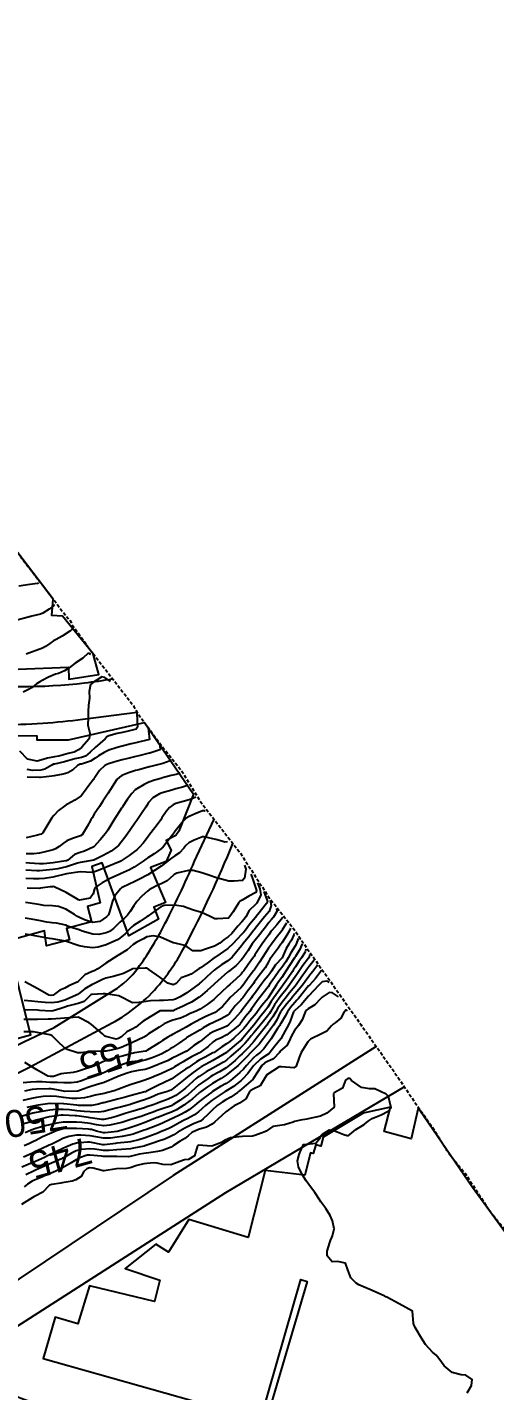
# Model space of a CAD drawing. Header units: metres. Extents: x 318500 to 325275, y 7408834 to 7428799.
# Drawn here: x 321309.6 to 321378.7, y 7409480.5 to 7409682.2 of the extents above; entities that cross this region are included whole.
import ezdxf
from ezdxf.enums import TextEntityAlignment as Align

# ---------------------------------------------------------------- set-up
doc = ezdxf.new("R2010")
doc.units = ezdxf.units.M
doc.header["$MEASUREMENT"] = 0
doc.linetypes.add('DASHED', pattern=[0.75, 0.5, -0.25])
for name, color, linetype in [('Cotas', 45, 'Continuous'), ('Curvas de Nivel 1m', 11, 'Continuous'), ('Curvas de Nivel 5m', 15, 'Continuous'), ('Edificações', 30, 'Continuous'), ('Vias Primárias', 230, 'Continuous')]:
    doc.layers.add(name, color=color, linetype=linetype)
doc.layers.add('Área', color=255, linetype='DASHED', plot=False)
doc.styles.add('ARIAL', font='arial.ttf')

msp = doc.modelspace()

# ---------------------------------------------------------------- linework, layer by layer
at = {"layer": 'Curvas de Nivel 1m', "flags": 128}
for points, elevation in [([(321311.25, 7409600.02), (321311.09, 7409599.93), (321309.95, 7409599.76), (321308.35, 7409599.52)], 776), ([(321316.23, 7409593.18), (321315.95, 7409592.92), (321315.86, 7409592.85), (321314.73, 7409592.14), (321313.84, 7409591.65), (321313.45, 7409591.43), (321312.92, 7409591.05), (321312.29, 7409590.6), (321311.82, 7409590.35), (321310.89, 7409590), (321309.81, 7409589.6), (321309.41, 7409589.49)], 774), ([(321318.97, 7409589.43), (321318.75, 7409589.57), (321318.53, 7409589.55), (321317.85, 7409588.94), (321317.8, 7409588.9), (321316.65, 7409588.14), (321315.78, 7409587.46), (321315.1, 7409587.02), (321314.18, 7409586.63), (321313.77, 7409586.49), (321312.73, 7409586.09), (321311.76, 7409585.57), (321311.43, 7409585.4), (321310.94, 7409585.08), (321310.29, 7409584.53), (321309.74, 7409584.23), (321308.98, 7409583.85)], 773), ([(321321.88, 7409585.43), (321321.03, 7409586.04), (321320.61, 7409586.11), (321319.76, 7409585.58), (321319.37, 7409585.35), (321318.92, 7409584.97), (321318.74, 7409583.97), (321318.77, 7409582.97), (321318.65, 7409581.91), (321318.56, 7409580.98), (321318.57, 7409580.1), (321318.55, 7409578.98), (321318.83, 7409577.8), (321318.74, 7409576.97), (321317.63, 7409575.7), (321317.23, 7409575.39), (321316.5, 7409575), (321315.8, 7409574.83), (321315.62, 7409574.78), (321314.26, 7409574.38), (321313.61, 7409574.27), (321312.55, 7409574.11), (321311.6, 7409573.78), (321311.05, 7409573.63), (321309.6, 7409573.95), (321308.48, 7409575.11)], 772), ([(321325.75, 7409580.81), (321325.76, 7409580.76), (321325.88, 7409578.66), (321325.66, 7409578.36), (321324.48, 7409578.07), (321323.65, 7409577.89), (321322.85, 7409577.72), (321321.65, 7409577.41), (321321.35, 7409577.23), (321321.08, 7409576.94), (321319.63, 7409575.66), (321318.87, 7409574.97), (321318.19, 7409574.4), (321317.61, 7409574.18), (321316.63, 7409573.98), (321315.6, 7409573.68), (321315.08, 7409573.54), (321313.59, 7409573.22), (321313.45, 7409573.18), (321313.21, 7409573.05), (321312.19, 7409572.46), (321311.58, 7409572.33), (321310.39, 7409572.27), (321309.58, 7409572.42)], 771), ([(321329.11, 7409576.21), (321329.21, 7409575.47), (321329.15, 7409575.31), (321327.71, 7409574.85), (321327.64, 7409574.83), (321327.62, 7409574.83), (321326.05, 7409574.44), (321325.61, 7409574.33), (321324.45, 7409574.05), (321323.6, 7409573.84), (321322.87, 7409573.65), (321321.6, 7409573.27), (321321.36, 7409573.17), (321320.98, 7409572.94), (321320.28, 7409572.25), (321319.56, 7409571.25), (321319.44, 7409571.08), (321319.35, 7409570.96), (321318.83, 7409570.24), (321317.89, 7409568.98), (321317.75, 7409568.78), (321317.53, 7409568.53), (321316.63, 7409567.89), (321315.51, 7409567.27), (321315.35, 7409567.17), (321315.11, 7409567.02), (321314.2, 7409566.33), (321313.49, 7409565.62), (321313.23, 7409565.29), (321313.07, 7409565.04), (321312.49, 7409564.02), (321311.88, 7409563.06), (321311.64, 7409562.87), (321311.46, 7409562.8), (321311.1, 7409562.71), (321309.44, 7409562.33)], 769), ([(321330.78, 7409573.9), (321330.72, 7409573.7), (321329.6, 7409573.28), (321329.24, 7409573.19), (321327.83, 7409572.85), (321327.64, 7409572.8), (321327.59, 7409572.79), (321326.07, 7409572.38), (321325.58, 7409572.25), (321324.55, 7409571.92), (321323.57, 7409571.51), (321323.19, 7409571.29), (321322.83, 7409570.92), (321321.54, 7409568.93), (321320.74, 7409567.72), (321320.24, 7409566.95), (321319.49, 7409565.8), (321319.16, 7409565.29), (321318.97, 7409564.97), (321318.43, 7409564.01), (321317.85, 7409562.98), (321317.68, 7409562.75), (321317.45, 7409562.6), (321316.25, 7409562.2), (321315.44, 7409561.87), (321314.93, 7409561.53), (321314.29, 7409561.03), (321313.77, 7409560.69), (321313.42, 7409560.54), (321312.22, 7409560.25), (321311.41, 7409560.03), (321310.57, 7409559.92), (321309.41, 7409559.93)], 768), ([(321332.19, 7409571.88), (321332.06, 7409571.83), (321331.57, 7409571.69), (321330.87, 7409571.51), (321329.57, 7409571.16), (321329.3, 7409571.09), (321328.39, 7409570.84), (321327.56, 7409570.53), (321326.87, 7409570.18), (321325.55, 7409569.39), (321325.01, 7409568.89), (321324.39, 7409568.03), (321323.65, 7409566.9), (321323.59, 7409566.81), (321323.51, 7409566.68), (321322.39, 7409564.92), (321321.47, 7409563.44), (321321.13, 7409562.94), (321320.37, 7409562.02), (321319.43, 7409560.96), (321318.06, 7409560.33), (321317.42, 7409560.16), (321316.55, 7409559.85), (321315.56, 7409559.01), (321315.4, 7409558.92), (321315.28, 7409558.89), (321313.39, 7409558.62), (321311.97, 7409558.47), (321311.39, 7409558.46), (321309.9, 7409558.57), (321309.39, 7409558.63)], 767), ([(321333.34, 7409570.1), (321332.97, 7409569.94), (321332.53, 7409569.81), (321331.55, 7409569.54), (321330.97, 7409569.38), (321329.54, 7409568.98), (321329.1, 7409568.83), (321328.14, 7409568.24), (321327.52, 7409567.52), (321327.26, 7409567.11), (321327.09, 7409566.86), (321326.46, 7409565.9), (321325.78, 7409564.88), (321325.48, 7409564.46), (321324.82, 7409563.54), (321324.39, 7409562.89), (321324, 7409562.35), (321323.44, 7409561.65), (321323.1, 7409561.24), (321322.76, 7409560.91), (321321.99, 7409560.35), (321321.42, 7409560.02), (321320.71, 7409559.64), (321319.4, 7409559.03), (321319.34, 7409559.02), (321319.12, 7409558.96), (321317.68, 7409558.69), (321317.4, 7409558.67), (321316.99, 7409558.58), (321315.39, 7409558.04), (321314.09, 7409557.73), (321313.38, 7409557.63), (321312.85, 7409557.57), (321311.38, 7409557.43), (321311.01, 7409557.43), (321309.38, 7409557.53)], 766), ([(321335.87, 7409566.24), (321335.83, 7409566.24), (321335.73, 7409566.29), (321335.5, 7409566.31), (321334.39, 7409565.86), (321333.49, 7409565.47), (321333.05, 7409565.22), (321332.62, 7409564.78), (321331.46, 7409563.29), (321331.25, 7409563.01), (321331.08, 7409562.8), (321330.37, 7409561.89), (321329.55, 7409560.82), (321329.49, 7409560.76), (321329.43, 7409560.72), (321328.32, 7409559.94), (321327.41, 7409559.36), (321327.11, 7409559.15), (321326.72, 7409558.86), (321325.39, 7409557.97), (321324.69, 7409557.59), (321323.38, 7409557.01), (321323.14, 7409556.9), (321321.95, 7409556.34), (321321.37, 7409556.06), (321320.64, 7409555.66), (321319.62, 7409554.96), (321319.51, 7409554.79), (321319.34, 7409554.01), (321318.89, 7409553.4), (321317.32, 7409553.07), (321317.17, 7409553.13), (321315.34, 7409554.22), (321313.58, 7409555.04), (321313.4, 7409555.09), (321313.35, 7409555.08), (321313.31, 7409555.08), (321312.96, 7409555.04), (321311.56, 7409554.85), (321311.35, 7409554.84), (321309.55, 7409554.88)], 764), ([(321339.16, 7409561.73), (321338.79, 7409561.68), (321338.35, 7409561.8), (321337.45, 7409562.08), (321335.71, 7409562.48), (321335.46, 7409562.46), (321334.26, 7409561.95), (321333.44, 7409561.56), (321333.01, 7409561.2), (321332.7, 7409560.78), (321332.1, 7409560.11), (321331.41, 7409559.64), (321330.91, 7409559.3), (321330.26, 7409558.81), (321329.78, 7409558.43), (321329.39, 7409558.14), (321327.42, 7409556.85), (321327.39, 7409556.84), (321326.07, 7409556.17), (321325.36, 7409555.82), (321324.74, 7409555.51), (321323.51, 7409554.9), (321323.42, 7409554.83), (321323.35, 7409554.76), (321322.53, 7409553.71), (321322.17, 7409552.92), (321321.74, 7409551.36), (321321.57, 7409550.93), (321321.45, 7409550.77), (321321.3, 7409550.62), (321320.31, 7409549.92), (321319.28, 7409549.78), (321318.06, 7409550.19), (321317.29, 7409550.55), (321317, 7409550.7), (321316.57, 7409550.99), (321315.3, 7409551.77), (321314.19, 7409552.14), (321313.31, 7409552.24), (321312.04, 7409552.32), (321311.31, 7409552.43), (321309.68, 7409552.72), (321309.32, 7409552.76)], 763), ([(321342.64, 7409556.96), (321342.83, 7409556.45), (321343.46, 7409554.52), (321343.34, 7409554.22), (321342.31, 7409553.68), (321341.33, 7409553.08), (321341.07, 7409552.92), (321340.81, 7409552.67), (321339.99, 7409551.36), (321339.51, 7409550.69), (321339.42, 7409550.57), (321339.3, 7409550.45), (321337.7, 7409550.31), (321337.29, 7409550.33), (321336.49, 7409550.73), (321335.31, 7409551.27), (321334.16, 7409551.6), (321333.31, 7409551.93), (321332.69, 7409552.15), (321331.32, 7409552.34), (321329.82, 7409552.31), (321329.31, 7409552.12), (321327.6, 7409550.85), (321327.41, 7409550.74), (321327.3, 7409550.67), (321326.21, 7409549.94), (321325.28, 7409549.33), (321325.02, 7409549.14), (321324.77, 7409548.88), (321324.03, 7409548.12), (321323.25, 7409547.46), (321322.91, 7409547.24), (321322.24, 7409546.91), (321321.23, 7409546.5), (321320.06, 7409546.12), (321319.23, 7409546.02), (321318.03, 7409546.17), (321317.23, 7409546.33), (321315.24, 7409547.01), (321313.24, 7409547.37), (321312.85, 7409547.44), (321311.25, 7409547.72), (321310.46, 7409547.86), (321309.25, 7409548.07)], 761), ([(321341.7, 7409558.25), (321341.75, 7409558.12), (321341.88, 7409557.67), (321341.7, 7409556.33), (321341.37, 7409556.02), (321340.17, 7409555.88), (321339.37, 7409555.92), (321337.75, 7409556.34), (321337.38, 7409556.46), (321336.54, 7409556.73), (321335.38, 7409557.11), (321334.1, 7409557.47), (321333.39, 7409557.49), (321331.67, 7409557.09), (321331.38, 7409556.95), (321331.29, 7409556.89), (321331.2, 7409556.8), (321330.24, 7409555.94), (321329.36, 7409555.53), (321328.86, 7409555.32), (321327.94, 7409554.84), (321327.58, 7409554.61), (321327.34, 7409554.42), (321326.51, 7409553.69), (321325.78, 7409552.87), (321325.31, 7409552.25), (321324.78, 7409551.41), (321324.41, 7409550.89), (321323.85, 7409550.34), (321323.28, 7409549.83), (321322.81, 7409549.37), (321322.34, 7409548.91), (321321.74, 7409548.45), (321321.26, 7409548.25), (321320.17, 7409548.03), (321319.26, 7409548.06), (321317.71, 7409548.52), (321317.27, 7409548.69), (321316.26, 7409549), (321315.53, 7409549.26), (321315.27, 7409549.37), (321313.92, 7409549.67), (321313.28, 7409549.75), (321312.46, 7409549.86), (321311.28, 7409550.07), (321310.43, 7409550.22), (321309.28, 7409550.43)], 762), ([(321344.53, 7409554.37), (321345.03, 7409553.05), (321345.07, 7409552.87), (321344.95, 7409552.62), (321343.66, 7409550.99), (321343.37, 7409550.64), (321343.34, 7409550.6), (321343.3, 7409550.55), (321342.43, 7409549.5), (321341.81, 7409548.65), (321341.58, 7409548.34), (321341.26, 7409548), (321340.6, 7409547.32), (321340.02, 7409546.68), (321339.23, 7409545.93), (321337.44, 7409544.72), (321337.3, 7409544.63), (321337.22, 7409544.58), (321336.15, 7409543.79), (321335.2, 7409543.1), (321334.97, 7409542.97), (321334.64, 7409542.75), (321333.78, 7409542.16), (321333.18, 7409541.91), (321332.33, 7409541.63), (321331.57, 7409540.79), (321331.16, 7409540.59), (321330.36, 7409540.81), (321329.17, 7409541.69), (321327.56, 7409542.84), (321327.19, 7409543.02), (321327.01, 7409543.03), (321325.19, 7409542.94), (321325.15, 7409542.92), (321325.07, 7409542.88), (321323.81, 7409542.27), (321323.18, 7409542.07), (321322.27, 7409541.82), (321321.17, 7409541.54), (321320.72, 7409541.38), (321319.91, 7409540.95), (321319.41, 7409540.71), (321319.15, 7409540.6), (321318.11, 7409540), (321317.13, 7409539.26), (321316.98, 7409539.13), (321316.72, 7409538.99), (321315.12, 7409538.3), (321314.1, 7409538), (321313.12, 7409537.89), (321312.22, 7409537.94), (321311.12, 7409538.05), (321310.21, 7409538.16), (321309.12, 7409538.27)], 759), ([(321345.47, 7409553.08), (321345.64, 7409552.28), (321345.31, 7409551.43), (321344.64, 7409550.62), (321344.05, 7409549.87), (321343.27, 7409548.91), (321343.15, 7409548.76), (321343.07, 7409548.64), (321342.28, 7409547.63), (321341.48, 7409546.66), (321341.37, 7409546.52), (321341.24, 7409546.33), (321339.85, 7409544.68), (321339.54, 7409544.36), (321339.21, 7409544.12), (321338.34, 7409543.57), (321337.19, 7409542.74), (321336.13, 7409541.77), (321335.16, 7409540.88), (321335.08, 7409540.82), (321334.98, 7409540.74), (321333.15, 7409539.41), (321332.17, 7409538.78), (321331.49, 7409538.44), (321331.13, 7409538.33), (321329.72, 7409538.23), (321329.13, 7409538.24), (321327.77, 7409538.2), (321327.13, 7409538.13), (321326.05, 7409537.94), (321325.13, 7409537.91), (321323.2, 7409538.9), (321323.13, 7409538.93), (321323.09, 7409538.94), (321321.13, 7409539.25), (321320.82, 7409539.25), (321319.13, 7409539.16), (321318.99, 7409539.1), (321318.85, 7409538.96), (321317.98, 7409538.11), (321317.12, 7409537.83), (321315.51, 7409537.4), (321315.11, 7409537.26), (321314.37, 7409537.02), (321313.43, 7409536.71), (321313.1, 7409536.68), (321311.38, 7409536.79), (321311.11, 7409536.8), (321309.31, 7409536.88)], 758), ([(321346.41, 7409551.79), (321346.47, 7409551.43), (321345.97, 7409550.6), (321345.66, 7409550.24), (321345.29, 7409549.78), (321344.78, 7409549.12), (321344.39, 7409548.62), (321343.91, 7409547.98), (321343.25, 7409547.17), (321343.01, 7409546.88), (321342.84, 7409546.64), (321342.22, 7409545.66), (321341.55, 7409544.66), (321341.41, 7409544.46), (321341.21, 7409544.2), (321340.45, 7409543.42), (321339.51, 7409542.69), (321339.33, 7409542.54), (321339.19, 7409542.42), (321338.26, 7409541.61), (321337.26, 7409540.72), (321337.16, 7409540.63), (321336.17, 7409539.71), (321335.14, 7409538.86), (321334.98, 7409538.74), (321333.87, 7409538.02), (321333.12, 7409537.65), (321332.52, 7409537.38), (321331.28, 7409536.8), (321331.16, 7409536.75), (321331.11, 7409536.73), (321329.22, 7409536.71), (321329.11, 7409536.68), (321327.97, 7409535.97), (321327.09, 7409535.44), (321326.73, 7409535.22), (321326.29, 7409534.86), (321325.61, 7409534.33), (321325.07, 7409534.03), (321324.31, 7409533.64), (321323.52, 7409532.9), (321323.05, 7409532.61), (321322.71, 7409532.56), (321321.21, 7409532.93), (321321.05, 7409533), (321320.68, 7409533.31), (321319.08, 7409534.69), (321318.74, 7409534.96), (321317.09, 7409535.78), (321316.35, 7409535.73), (321315.09, 7409535.65), (321314.49, 7409535.61), (321313.09, 7409535.49), (321312.65, 7409535.48), (321311.09, 7409535.45), (321310.7, 7409535.45), (321309.09, 7409535.44)], 757), ([(321348.48, 7409548.96), (321348.43, 7409548.83), (321348.29, 7409548.52), (321347.93, 7409547.9), (321347.24, 7409546.82), (321347.14, 7409546.68), (321347.07, 7409546.58), (321346.65, 7409546), (321345.61, 7409544.6), (321345.45, 7409544.37), (321345.21, 7409543.97), (321344.73, 7409543.08), (321344.4, 7409542.62), (321343.87, 7409541.94), (321343.17, 7409540.99), (321343.02, 7409540.78), (321342.91, 7409540.64), (321342.15, 7409539.65), (321341.44, 7409538.66), (321341.31, 7409538.49), (321341.13, 7409538.28), (321340.33, 7409537.47), (321339.72, 7409536.68), (321339.45, 7409536.34), (321339.1, 7409536.04), (321338.26, 7409535.53), (321337.08, 7409535), (321336.89, 7409534.91), (321336.52, 7409534.73), (321335.6, 7409534.21), (321335.07, 7409533.89), (321333.17, 7409532.77), (321333.1, 7409532.72), (321333.06, 7409532.69), (321331.95, 7409531.88), (321331.04, 7409531.32), (321330.72, 7409531.12), (321330.26, 7409530.81), (321329.48, 7409530.35), (321329.02, 7409530.15), (321328.06, 7409529.79), (321327.01, 7409529.45), (321326.51, 7409529.35), (321325, 7409529.18), (321324.76, 7409529.13), (321323.94, 7409528.89), (321323.24, 7409528.66), (321322.99, 7409528.57), (321321.85, 7409528.05), (321320.98, 7409527.63), (321320.49, 7409527.42), (321319.01, 7409526.96), (321318.97, 7409526.94), (321317.58, 7409526.36), (321316.96, 7409526.19), (321316.05, 7409526.08), (321314.96, 7409526.08), (321314.05, 7409526.12), (321312.96, 7409526.15), (321311.8, 7409526.22), (321310.96, 7409526.22), (321310.06, 7409526.17), (321308.96, 7409526.1)], 754), ([(321347.33, 7409550.53), (321347.3, 7409550.48), (321346.44, 7409549.43), (321345.74, 7409548.6), (321345.53, 7409548.34), (321345.26, 7409547.97), (321344.68, 7409547.19), (321344.28, 7409546.62), (321343.22, 7409544.99), (321343.09, 7409544.77), (321343, 7409544.64), (321342.25, 7409543.6), (321341.57, 7409542.66), (321341.41, 7409542.43), (321341.18, 7409542.14), (321340.42, 7409541.42), (321339.57, 7409540.68), (321339.16, 7409540.32), (321337.46, 7409538.72), (321337.3, 7409538.56), (321337.14, 7409538.41), (321336.19, 7409537.67), (321335.11, 7409536.97), (321334.96, 7409536.89), (321334.64, 7409536.75), (321333.57, 7409536.29), (321333.1, 7409536.05), (321332.23, 7409535.65), (321331.09, 7409535.33), (321330.68, 7409535.21), (321329.83, 7409534.81), (321329.37, 7409534.52), (321329.08, 7409534.33), (321327.51, 7409533.3), (321327.05, 7409532.99), (321326.97, 7409532.93), (321326.83, 7409532.85), (321325.04, 7409532), (321323.45, 7409531.31), (321323.03, 7409531.16), (321321.96, 7409530.92), (321321.19, 7409530.77), (321321.03, 7409530.75), (321319.27, 7409530.71), (321319.03, 7409530.69), (321317.51, 7409530.49), (321317.02, 7409530.49), (321315.5, 7409531), (321315.19, 7409531.17), (321315.03, 7409531.3), (321314.16, 7409532.15), (321313.25, 7409533.04), (321313.05, 7409533.14), (321312.92, 7409533.17), (321311.06, 7409533.54), (321310.52, 7409533.61), (321309.06, 7409533.62)], 756), ([(321349.62, 7409547.4), (321349.53, 7409547.14), (321349.29, 7409546.5), (321349.24, 7409546.4), (321348.52, 7409545.28), (321348.13, 7409544.57), (321347.8, 7409543.99), (321347.2, 7409543.15), (321346.95, 7409542.83), (321346.77, 7409542.59), (321346.11, 7409541.66), (321345.38, 7409540.61), (321345.16, 7409540.28), (321343.91, 7409538.63), (321343.58, 7409538.19), (321343.12, 7409537.55), (321342.74, 7409537.02), (321342.45, 7409536.65), (321341.85, 7409535.91), (321341.08, 7409534.83), (321341.01, 7409534.73), (321340.94, 7409534.66), (321339.06, 7409533.18), (321338.16, 7409532.7), (321337.39, 7409532.38), (321337.05, 7409532.15), (321336.3, 7409531.47), (321335.39, 7409530.74), (321335.17, 7409530.6), (321335.03, 7409530.52), (321333.86, 7409529.91), (321333.01, 7409529.42), (321332.6, 7409529.18), (321331.92, 7409528.79), (321331.35, 7409528.44), (321330.99, 7409528.22), (321330.04, 7409527.75), (321328.98, 7409527.27), (321328.66, 7409527.14), (321327.87, 7409526.84), (321326.97, 7409526.47), (321326.36, 7409526.26), (321324.96, 7409525.83), (321324.27, 7409525.58), (321322.95, 7409525.07), (321322.43, 7409524.91), (321321.28, 7409524.59), (321320.94, 7409524.52), (321319.63, 7409524.26), (321318.94, 7409524.07), (321318.05, 7409523.85), (321316.93, 7409523.75), (321316.15, 7409523.78), (321314.93, 7409523.91), (321313.91, 7409524.05), (321312.94, 7409524.1), (321311.92, 7409524.06), (321310.93, 7409523.92), (321310.22, 7409523.78), (321308.93, 7409523.47)], 752), ([(321349.05, 7409548.18), (321348.98, 7409547.98), (321348.79, 7409547.5), (321348.62, 7409547.19), (321348.22, 7409546.57), (321347.86, 7409545.95), (321347.24, 7409544.58), (321346.26, 7409543.53), (321345.66, 7409542.6), (321345.48, 7409542.31), (321345.18, 7409541.92), (321344.6, 7409541.19), (321344.17, 7409540.62), (321343.15, 7409539.25), (321342.89, 7409538.9), (321342.7, 7409538.64), (321342.03, 7409537.75), (321341.2, 7409536.66), (321341.16, 7409536.6), (321341.11, 7409536.54), (321340.22, 7409535.55), (321339.35, 7409534.69), (321339.08, 7409534.48), (321338.65, 7409534.27), (321337.07, 7409533.62), (321336.49, 7409533.3), (321335.75, 7409532.73), (321335.38, 7409532.41), (321335.05, 7409532.16), (321334.21, 7409531.58), (321333.16, 7409530.77), (321333.08, 7409530.71), (321333.03, 7409530.69), (321331.72, 7409530.09), (321331.01, 7409529.71), (321330.42, 7409529.4), (321329.07, 7409528.82), (321329.02, 7409528.8), (321329, 7409528.79), (321327.6, 7409528.24), (321326.99, 7409528.05), (321325.97, 7409527.88), (321324.98, 7409527.7), (321324.35, 7409527.52), (321322.97, 7409527.01), (321322.9, 7409526.98), (321322.75, 7409526.9), (321320.96, 7409526.12), (321319.77, 7409525.76), (321318.96, 7409525.53), (321318.54, 7409525.38), (321317.44, 7409524.98), (321317.07, 7409524.86), (321316.95, 7409524.84), (321315.14, 7409524.81), (321314.95, 7409524.83), (321313.93, 7409525.03), (321313.1, 7409525.19), (321312.95, 7409525.2), (321312.79, 7409525.2), (321310.95, 7409525.14), (321310.3, 7409525.07), (321309.17, 7409524.86)], 753), ([(321351.34, 7409545.04), (321351.19, 7409544.58), (321351.15, 7409544.53), (321350.32, 7409543.42), (321349.72, 7409542.55), (321349.5, 7409542.24), (321349.18, 7409541.76), (321348.69, 7409541.04), (321348.35, 7409540.57), (321347.82, 7409539.9), (321347.14, 7409539.03), (321346.82, 7409538.58), (321346.13, 7409537.59), (321345.55, 7409536.6), (321345.39, 7409536.32), (321345.1, 7409535.94), (321344.49, 7409535.22), (321344.02, 7409534.63), (321343.07, 7409533.46), (321342.69, 7409533.02), (321342.39, 7409532.65), (321341.78, 7409531.92), (321341.04, 7409531.21), (321340.74, 7409530.96), (321340.42, 7409530.67), (321339.69, 7409530.01), (321339.01, 7409529.44), (321338.56, 7409529.14), (321337.8, 7409528.71), (321337, 7409528.27), (321336.02, 7409527.7), (321334.97, 7409527.03), (321334.8, 7409526.91), (321334.6, 7409526.75), (321332.96, 7409525.28), (321332.33, 7409524.78), (321331.52, 7409524.21), (321330.94, 7409523.89), (321330.16, 7409523.58), (321328.92, 7409523.11), (321328.72, 7409523.03), (321328.18, 7409522.83), (321327.24, 7409522.52), (321326.91, 7409522.4), (321325.74, 7409522.03), (321324.9, 7409521.78), (321324.21, 7409521.58), (321322.89, 7409521.16), (321322.7, 7409521.1), (321322.05, 7409520.91), (321320.89, 7409520.66), (321320.62, 7409520.66), (321318.89, 7409520.92), (321318.62, 7409520.96), (321316.89, 7409521.18), (321316.68, 7409521.2), (321314.89, 7409521.32), (321314.6, 7409521.31), (321312.89, 7409521.05), (321312.84, 7409521.04), (321311.28, 7409520.67), (321310.89, 7409520.56), (321310.14, 7409520.32), (321308.88, 7409519.95)], 749), ([(321350.19, 7409546.61), (321350.08, 7409546.28), (321349.9, 7409545.88), (321349.22, 7409544.78), (321349.14, 7409544.64), (321349.09, 7409544.56), (321348.36, 7409543.41), (321347.81, 7409542.57), (321347.56, 7409542.2), (321347.18, 7409541.65), (321346.72, 7409541.03), (321346.42, 7409540.59), (321345.19, 7409538.66), (321345.16, 7409538.61), (321344.24, 7409537.51), (321343.59, 7409536.63), (321343.39, 7409536.35), (321343.1, 7409536), (321342.48, 7409535.25), (321342.01, 7409534.65), (321341.6, 7409534.13), (321341.07, 7409533.55), (321340.12, 7409532.67), (321339.53, 7409532.2), (321339.05, 7409531.86), (321338.32, 7409531.42), (321337.38, 7409530.71), (321337.18, 7409530.57), (321337.03, 7409530.49), (321335.88, 7409529.87), (321335.01, 7409529.41), (321334.58, 7409529.17), (321333.94, 7409528.76), (321333.39, 7409528.36), (321332.99, 7409528.09), (321332.2, 7409527.57), (321331.13, 7409526.8), (321330.97, 7409526.69), (321329.7, 7409526.07), (321328.96, 7409525.73), (321327.18, 7409524.85), (321327.03, 7409524.77), (321326.95, 7409524.75), (321325.46, 7409524.35), (321324.94, 7409524.21), (321323.9, 7409523.93), (321322.93, 7409523.65), (321322.35, 7409523.49), (321320.92, 7409523.14), (321320.75, 7409523.1), (321320.13, 7409522.94), (321319.14, 7409522.74), (321318.92, 7409522.72), (321317.15, 7409522.74), (321316.92, 7409522.76), (321314.96, 7409522.97), (321314.92, 7409522.97), (321312.95, 7409523.01), (321312.92, 7409523.01), (321311.2, 7409522.78), (321310.92, 7409522.73), (321309.54, 7409522.45)], 751), ([(321353.05, 7409542.69), (321353.04, 7409542.66), (321352.92, 7409542.5), (321352.17, 7409541.52), (321351.28, 7409540.53), (321351.16, 7409540.4), (321349.65, 7409538.55), (321349.41, 7409538.28), (321349.13, 7409537.98), (321348.48, 7409537.21), (321348.05, 7409536.57), (321347.71, 7409535.96), (321347.08, 7409534.86), (321346.98, 7409534.68), (321346.92, 7409534.58), (321346.58, 7409534.09), (321345.64, 7409532.6), (321345.4, 7409532.26), (321345.05, 7409531.79), (321344.54, 7409531.11), (321344.04, 7409530.62), (321343.48, 7409530.18), (321343.02, 7409529.77), (321342.45, 7409529.2), (321341.96, 7409528.65), (321341.53, 7409528.12), (321340.99, 7409527.59), (321339.93, 7409526.68), (321339.4, 7409526.26), (321338.97, 7409525.98), (321338.15, 7409525.52), (321336.95, 7409524.78), (321336.92, 7409524.76), (321336.86, 7409524.72), (321335.76, 7409523.91), (321334.93, 7409523.27), (321334.64, 7409523.03), (321334.31, 7409522.75), (321333.55, 7409522.12), (321332.9, 7409521.73), (321332.28, 7409521.4), (321331.03, 7409520.8), (321330.89, 7409520.73), (321329.57, 7409520.12), (321328.88, 7409519.83), (321327.22, 7409519.19), (321326.87, 7409519.06), (321326.33, 7409518.86), (321325.25, 7409518.49), (321324.86, 7409518.38), (321323.63, 7409518.13), (321322.86, 7409518.02), (321321.86, 7409517.91), (321320.85, 7409517.89), (321319.73, 7409518.08), (321318.86, 7409518.24), (321317.49, 7409518.34), (321316.86, 7409518.33), (321315.71, 7409518.15), (321314.85, 7409517.84), (321314.3, 7409517.57), (321313.21, 7409517.03), (321312.96, 7409516.92), (321312.84, 7409516.87), (321311.59, 7409516.29), (321310.82, 7409515.92), (321310.24, 7409515.65), (321309, 7409515.09)], 746), ([(321352.48, 7409543.47), (321352.4, 7409543.31), (321351.77, 7409542.52), (321351.51, 7409542.2), (321351.18, 7409541.8), (321350.64, 7409541.07), (321350.25, 7409540.54), (321349.15, 7409539.23), (321348.84, 7409538.86), (321348.61, 7409538.57), (321347.96, 7409537.74), (321347.11, 7409536.7), (321347.06, 7409536.63), (321347.03, 7409536.58), (321346.4, 7409535.28), (321345.97, 7409534.6), (321345.07, 7409533.41), (321344.5, 7409532.62), (321343.87, 7409531.81), (321343.03, 7409530.94), (321342.88, 7409530.79), (321342.74, 7409530.64), (321341.89, 7409529.78), (321341, 7409528.89), (321340.89, 7409528.78), (321340.76, 7409528.66), (321338.99, 7409527.2), (321338.22, 7409526.7), (321337.43, 7409526.26), (321336.97, 7409525.98), (321336.22, 7409525.47), (321335.19, 7409524.74), (321335.05, 7409524.64), (321334.95, 7409524.55), (321333.98, 7409523.71), (321332.92, 7409522.9), (321332.85, 7409522.84), (321332.74, 7409522.77), (321331.62, 7409522.08), (321330.9, 7409521.74), (321330.22, 7409521.49), (321328.89, 7409520.97), (321328.78, 7409520.93), (321328.53, 7409520.83), (321326.88, 7409520.17), (321325.79, 7409519.78), (321324.88, 7409519.48), (321324.42, 7409519.34), (321322.87, 7409518.9), (321321.11, 7409518.68), (321320.87, 7409518.69), (321319.83, 7409518.95), (321319.07, 7409519.16), (321318.87, 7409519.2), (321318.61, 7409519.23), (321316.87, 7409519.32), (321315.16, 7409519.3), (321314.87, 7409519.26), (321314, 7409519.02), (321313.2, 7409518.7), (321312.86, 7409518.54), (321311.83, 7409518.07), (321310.85, 7409517.56), (321310.52, 7409517.39), (321309.83, 7409517.08), (321309.14, 7409516.78)], 747), ([(321351.91, 7409544.26), (321351.77, 7409543.97), (321351.2, 7409543.23), (321350.89, 7409542.83), (321350.68, 7409542.54), (321350.07, 7409541.65), (321349.32, 7409540.56), (321349.16, 7409540.36), (321348.34, 7409539.38), (321347.7, 7409538.57), (321347.46, 7409538.26), (321347.13, 7409537.85), (321346.6, 7409537.11), (321346.31, 7409536.59), (321345.88, 7409535.82), (321345.08, 7409534.74), (321345.02, 7409534.67), (321344.98, 7409534.61), (321344.58, 7409534.12), (321343.41, 7409532.63), (321343.25, 7409532.45), (321343.05, 7409532.21), (321342.32, 7409531.37), (321341.62, 7409530.65), (321341.32, 7409530.36), (321341.02, 7409530.07), (321340.29, 7409529.39), (321339.48, 7409528.68), (321339, 7409528.31), (321338, 7409527.71), (321336.98, 7409527.16), (321336.71, 7409526.99), (321336.3, 7409526.73), (321335.51, 7409526.19), (321334.96, 7409525.76), (321333.82, 7409524.76), (321333.36, 7409524.35), (321332.94, 7409524.04), (321332.19, 7409523.53), (321331.1, 7409522.8), (321330.99, 7409522.73), (321330.92, 7409522.7), (321329.5, 7409522.23), (321328.91, 7409522.03), (321328.03, 7409521.71), (321326.9, 7409521.28), (321326.58, 7409521.17), (321325.6, 7409520.87), (321324.89, 7409520.64), (321323.56, 7409520.22), (321322.88, 7409520.04), (321321.78, 7409519.81), (321320.88, 7409519.74), (321319.82, 7409519.89), (321318.88, 7409520.06), (321317.64, 7409520.22), (321316.88, 7409520.27), (321316.18, 7409520.28), (321314.88, 7409520.26), (321313.97, 7409520.11), (321312.88, 7409519.86), (321312.22, 7409519.7), (321310.87, 7409519.31), (321310.18, 7409519.07), (321309.27, 7409518.68)], 748), ([(321355.58, 7409538.82), (321354.7, 7409539.39), (321354.19, 7409539.45), (321353.14, 7409538.75), (321352.92, 7409538.5), (321352.06, 7409537.59), (321351.12, 7409537.02), (321350.84, 7409536.81), (321350.65, 7409536.54), (321350.22, 7409535.41), (321349.65, 7409534.55), (321349.07, 7409533.84), (321348.61, 7409533.02), (321348.43, 7409532.57), (321347.97, 7409531.65), (321347.03, 7409530.81), (321346.92, 7409530.7), (321346.84, 7409530.58), (321345.97, 7409529.64), (321345.01, 7409529.2), (321344.63, 7409528.99), (321344.27, 7409528.62), (321342.98, 7409526.67), (321342.96, 7409526.66), (321342.95, 7409526.64), (321341.91, 7409525.71), (321340.95, 7409524.9), (321340.82, 7409524.8), (321340.64, 7409524.66), (321339.67, 7409523.94), (321338.93, 7409523.55), (321338.38, 7409523.24), (321337.66, 7409522.71), (321336.91, 7409522.03), (321336.25, 7409521.38), (321335.6, 7409520.73), (321335.19, 7409520.43), (321334.89, 7409520.31), (321334.13, 7409520), (321332.88, 7409519.39), (321331.82, 7409518.79), (321331.25, 7409518.41), (321330.86, 7409518.17), (321329.91, 7409517.75), (321328.85, 7409517.39), (321328.42, 7409517.25), (321327.26, 7409516.84), (321326.95, 7409516.74), (321326.84, 7409516.72), (321325.3, 7409516.41), (321324.83, 7409516.33), (321323.52, 7409516.2), (321322.83, 7409516.16), (321321.67, 7409516.07), (321320.83, 7409516.09), (321319.51, 7409516.27), (321318.83, 7409516.32), (321317.6, 7409516.2), (321316.83, 7409516), (321316.12, 7409515.69), (321314.94, 7409515.01), (321314.81, 7409514.93), (321314.65, 7409514.86), (321312.8, 7409514.04), (321312.11, 7409513.74), (321310.79, 7409513.14), (321310.62, 7409513.06), (321309.39, 7409512.47)], 744), ([(321356.93, 7409536.72), (321356.71, 7409536.86), (321356.35, 7409536.46), (321355.91, 7409535.66), (321355.09, 7409534.94), (321354.81, 7409534.75), (321354.54, 7409534.49), (321353.83, 7409533.74), (321353.07, 7409533.31), (321351.46, 7409532.52), (321351.05, 7409532.15), (321350.06, 7409530.54), (321349.76, 7409529.8), (321349.3, 7409528.56), (321349, 7409528.28), (321347.16, 7409528.42), (321347, 7409528.45), (321346.83, 7409528.42), (321344.99, 7409527.28), (321344.6, 7409526.62), (321343.98, 7409525.61), (321342.96, 7409525.13), (321342.64, 7409524.96), (321342.4, 7409524.65), (321341.87, 7409523.72), (321340.93, 7409523.05), (321340.66, 7409522.93), (321340.14, 7409522.67), (321338.91, 7409521.81), (321337.75, 7409520.71), (321337.3, 7409520.31), (321336.89, 7409519.96), (321336.08, 7409519.52), (321334.87, 7409519.2), (321333.92, 7409518.75), (321333.37, 7409518.25), (321332.86, 7409517.85), (321332.2, 7409517.43), (321331.18, 7409516.79), (321330.98, 7409516.65), (321330.84, 7409516.55), (321329.57, 7409516.07), (321328.83, 7409515.94), (321327.88, 7409515.78), (321326.82, 7409515.64), (321326.16, 7409515.52), (321324.81, 7409515.16), (321324.56, 7409515.13), (321322.81, 7409515.19), (321322.53, 7409515.19), (321320.81, 7409515.2), (321320.53, 7409515.22), (321318.82, 7409515.4), (321318.42, 7409515.36), (321317.32, 7409514.97), (321316.99, 7409514.8), (321316.81, 7409514.7), (321316.07, 7409514.26), (321314.8, 7409513.51), (321313.79, 7409513.02), (321313.09, 7409512.73), (321312.78, 7409512.6), (321311.71, 7409512.12), (321310.77, 7409511.75), (321310.3, 7409511.54), (321309.61, 7409511.08), (321309.14, 7409510.7)], 743), ([(321374.58, 7409480.21), (321375.24, 7409481.33), (321375.31, 7409482.2), (321374.4, 7409482.83), (321373.73, 7409482.89), (321372.4, 7409483.23), (321371.21, 7409484.25), (321370.43, 7409485.31), (321369.99, 7409485.82), (321369.48, 7409486.27), (321368.46, 7409487.39), (321367.83, 7409488.3), (321366.92, 7409489.88), (321366.7, 7409490.32), (321366.66, 7409490.47), (321366.52, 7409492.32), (321364.54, 7409493.41), (321362.7, 7409494.37), (321362.55, 7409494.45), (321362.42, 7409494.51), (321360.56, 7409495.37), (321358.94, 7409496.05), (321358.58, 7409496.2), (321358.17, 7409496.43), (321357.42, 7409497.26), (321356.98, 7409498.44), (321356.61, 7409499.4), (321355.41, 7409499.68), (321354.62, 7409499.61), (321353.91, 7409500.49), (321353.92, 7409501.2), (321354.28, 7409502.48), (321354.38, 7409502.77), (321354.67, 7409503.43), (321354.93, 7409504.48), (321354.7, 7409505.67), (321354.35, 7409506.48), (321353.72, 7409507.49), (321352.97, 7409508.5), (321352.74, 7409508.86), (321352.1, 7409509.86), (321351.58, 7409510.52), (321350.78, 7409511.59), (321350.19, 7409512.54), (321349.68, 7409513.67), (321349.52, 7409514.55), (321349.75, 7409515.46), (321350.2, 7409516.54), (321350.43, 7409516.96), (321350.85, 7409516.99), (321352.21, 7409517.15), (321352.86, 7409517.92), (321353.05, 7409518.32), (321353.2, 7409518.5), (321354.23, 7409519.13), (321354.88, 7409519.02), (321356.37, 7409518.46), (321356.87, 7409518.27), (321357.04, 7409518.28), (321357.25, 7409518.44), (321358.15, 7409519.16), (321358.89, 7409519.61), (321359.37, 7409519.93), (321359.95, 7409520.41), (321360.53, 7409520.78), (321360.91, 7409520.94), (321361.86, 7409521.34), (321362.91, 7409521.87), (321363.37, 7409522.36), (321362.95, 7409524.04), (321362.6, 7409524.38), (321360.96, 7409525.17), (321360.18, 7409525.19), (321358.96, 7409525.4), (321357.51, 7409526.44), (321357.24, 7409526.7), (321356.98, 7409526.72), (321356.62, 7409526.46), (321356.15, 7409525.28), (321354.95, 7409524.59), (321354.88, 7409524.55), (321354.85, 7409524.48), (321354.92, 7409522.48), (321353.83, 7409521.57), (321352.91, 7409521.15), (321351.11, 7409520.74), (321350.9, 7409520.7), (321349.95, 7409520.54), (321349.1, 7409520.35), (321348.9, 7409520.27), (321347.61, 7409519.85), (321346.89, 7409519.79), (321345.88, 7409519.6), (321344.87, 7409518.94), (321344.68, 7409518.81), (321344.17, 7409518.62), (321343.21, 7409518.29), (321342.86, 7409518.21), (321341.38, 7409518.14), (321340.86, 7409518.11), (321339.61, 7409517.93), (321338.85, 7409517.58), (321338.3, 7409517.24), (321336.84, 7409516.72), (321334.84, 7409516.84), (321334.78, 7409516.8), (321334.75, 7409516.74), (321334.3, 7409515.27), (321333.41, 7409514.76), (321332.81, 7409514.69), (321332.67, 7409514.63), (321330.8, 7409513.96), (321329.61, 7409514.01), (321328.8, 7409514.21), (321328.21, 7409514.23), (321326.8, 7409514.1), (321325.76, 7409513.83), (321324.8, 7409513.51), (321324.25, 7409513.43), (321322.79, 7409513.37), (321320.94, 7409513.08), (321320.79, 7409513.08), (321319.32, 7409513.48), (321318.8, 7409513.51), (321318.4, 7409513.36), (321317.96, 7409512.97), (321317.54, 7409512.21), (321316.77, 7409511.74), (321316.2, 7409511.55), (321314.76, 7409511.28), (321314.53, 7409511.25), (321313.21, 7409511.03), (321312.86, 7409510.94), (321312.76, 7409510.83), (321311.9, 7409509.9), (321310.73, 7409509.31), (321310.57, 7409509.23), (321310.31, 7409509.07), (321308.72, 7409508.08)], 742)]:
    msp.add_lwpolyline(points, dxfattribs=dict(at, elevation=elevation))
at = {"layer": 'Curvas de Nivel 5m', "flags": 128}
for points, elevation in [([(321313.62, 7409596.77), (321313.5, 7409596.66), (321313.23, 7409596.4), (321312.84, 7409596.11), (321311.89, 7409595.55), (321311.55, 7409595.41), (321310.27, 7409595.09), (321309.96, 7409595), (321309.88, 7409594.98), (321309.73, 7409594.94), (321307.87, 7409594.46)], 775), ([(321327.43, 7409578.51), (321327.48, 7409578.14), (321327.64, 7409576.85), (321325.63, 7409576.37), (321324.95, 7409576.2), (321323.63, 7409575.87), (321322.87, 7409575.68), (321321.62, 7409575.28), (321320.96, 7409574.94), (321320.13, 7409574.43), (321319.61, 7409574.07), (321318.93, 7409573.64), (321317.59, 7409573.22), (321317.41, 7409573.18), (321317.02, 7409573), (321316.27, 7409572.31), (321315.57, 7409571.92), (321314.88, 7409571.71), (321313.57, 7409571.47), (321313.2, 7409571.41), (321311.56, 7409571.24), (321311.4, 7409571.24), (321309.56, 7409571.3)], 770), ([(321334.49, 7409568.32), (321334.13, 7409568.16), (321333.53, 7409567.93), (321332.64, 7409567.67), (321331.52, 7409567.37), (321331.12, 7409567.2), (321330.62, 7409566.81), (321330.12, 7409566.19), (321329.49, 7409565.25), (321329.32, 7409564.99), (321329.2, 7409564.82), (321328.41, 7409563.77), (321327.7, 7409562.85), (321327.6, 7409562.71), (321327.46, 7409562.53), (321326.74, 7409561.57), (321326.13, 7409560.87), (321325.75, 7409560.55), (321325.42, 7409560.29), (321324.62, 7409559.68), (321323.47, 7409558.9), (321323.43, 7409558.87), (321323.4, 7409558.86), (321323.33, 7409558.83), (321321.39, 7409558.03), (321319.81, 7409557.37), (321319.38, 7409557.21), (321319.15, 7409557.2), (321317.38, 7409557.3), (321315.38, 7409557.01), (321313.36, 7409556.51), (321312.13, 7409556.29), (321311.36, 7409556.23), (321310.52, 7409556.23), (321309.36, 7409556.29)], 765), ([(321343.59, 7409555.67), (321343.93, 7409554.75), (321344.08, 7409553.89), (321343.5, 7409552.64), (321343.32, 7409552.46), (321342.4, 7409551.55), (321341.87, 7409550.65), (321341.66, 7409550.3), (321341.29, 7409549.88), (321340.69, 7409549.26), (321340.24, 7409548.68), (321339.8, 7409548.14), (321339.25, 7409547.68), (321338.67, 7409547.28), (321338.04, 7409546.71), (321337.24, 7409546.27), (321336.05, 7409545.91), (321335.23, 7409545.59), (321334.05, 7409545.58), (321333.23, 7409546.17), (321332.86, 7409546.4), (321331.24, 7409546.76), (321331.14, 7409546.8), (321329.25, 7409547.64), (321328.25, 7409547.84), (321327.25, 7409547.66), (321326.74, 7409547.36), (321325.77, 7409546.87), (321325.24, 7409546.54), (321324.35, 7409545.77), (321323.22, 7409545.05), (321322.95, 7409544.9), (321321.2, 7409543.77), (321320.01, 7409542.95), (321319.49, 7409542.65), (321319.18, 7409542.53), (321318.11, 7409542.04), (321317.16, 7409541.1), (321317.1, 7409541.04), (321316.97, 7409540.98), (321315.74, 7409540.41), (321315.15, 7409540.1), (321314.39, 7409539.77), (321313.43, 7409539.04), (321313.13, 7409538.99), (321312.77, 7409539.04), (321311.14, 7409540), (321309.24, 7409541)], 760), ([(321347.91, 7409549.75), (321347.88, 7409549.68), (321347.81, 7409549.52), (321347.27, 7409548.68), (321347.23, 7409548.62), (321347.2, 7409548.58), (321346.35, 7409547.5), (321345.66, 7409546.6), (321345.23, 7409546), (321344.33, 7409544.62), (321343.9, 7409543.94), (321343.19, 7409542.87), (321343.1, 7409542.74), (321343.03, 7409542.64), (321342.23, 7409541.59), (321341.58, 7409540.66), (321341.41, 7409540.41), (321341.15, 7409540.12), (321339.58, 7409538.68), (321339.36, 7409538.46), (321339.13, 7409538.17), (321338.44, 7409537.38), (321337.67, 7409536.71), (321337.33, 7409536.49), (321337.1, 7409536.38), (321335.96, 7409535.87), (321335.09, 7409535.45), (321334.62, 7409535.21), (321333.81, 7409534.76), (321333.08, 7409534.32), (321331.98, 7409533.7), (321331.06, 7409533.23), (321330.79, 7409533.07), (321330.36, 7409532.81), (321329.55, 7409532.32), (321329.05, 7409531.99), (321327.27, 7409530.85), (321327.11, 7409530.77), (321327.03, 7409530.75), (321325.41, 7409530.49), (321325.02, 7409530.41), (321323.82, 7409530.09), (321323.01, 7409529.89), (321322.24, 7409529.68), (321321.01, 7409529.3), (321320.74, 7409529.2), (321320.24, 7409528.94), (321319.41, 7409528.53), (321318.99, 7409528.4), (321317.88, 7409528.07), (321316.98, 7409527.76), (321316.35, 7409527.62), (321314.98, 7409527.47), (321314.59, 7409527.4), (321313.45, 7409527.03), (321312.97, 7409527), (321312.6, 7409527.04), (321310.98, 7409528.02), (321309.23, 7409529.09)], 755), ([(321350.77, 7409545.83), (321350.64, 7409545.43), (321350.54, 7409545.23), (321350.11, 7409544.55), (321349.74, 7409544.03), (321349.2, 7409543.24), (321348.93, 7409542.82), (321348.76, 7409542.56), (321348.13, 7409541.62), (321347.41, 7409540.58), (321347.31, 7409540.43), (321347.16, 7409540.24), (321345.99, 7409538.6), (321345.64, 7409538.09), (321345.12, 7409537.27), (321344.85, 7409536.88), (321344.63, 7409536.62), (321343.95, 7409535.77), (321343.12, 7409534.64), (321343.08, 7409534.6), (321342.16, 7409533.56), (321341.43, 7409532.66), (321341.26, 7409532.46), (321341.05, 7409532.27), (321340.16, 7409531.56), (321339.18, 7409530.69), (321339.1, 7409530.62), (321339.03, 7409530.56), (321337.86, 7409529.86), (321337.01, 7409529.38), (321336.58, 7409529.15), (321335.82, 7409528.73), (321335.3, 7409528.44), (321334.99, 7409528.24), (321334.11, 7409527.62), (321333.02, 7409526.77), (321332.97, 7409526.73), (321332.66, 7409526.47), (321330.95, 7409525.07), (321330.78, 7409524.97), (321330.3, 7409524.81), (321329.26, 7409524.5), (321328.94, 7409524.38), (321327.86, 7409523.91), (321326.93, 7409523.57), (321326.39, 7409523.4), (321324.92, 7409522.91), (321324.9, 7409522.9), (321324.83, 7409522.88), (321323.34, 7409522.47), (321322.91, 7409522.36), (321321.76, 7409522.07), (321320.9, 7409521.83), (321320.11, 7409521.73), (321318.9, 7409521.79), (321318.01, 7409521.86), (321316.9, 7409521.96), (321315.83, 7409522.07), (321314.91, 7409522.13), (321313.8, 7409522.13), (321312.9, 7409522.04), (321312.05, 7409521.9), (321310.9, 7409521.69), (321310.39, 7409521.57), (321308.89, 7409521.14)], 750), ([(321354.22, 7409540.91), (321353.87, 7409541.11), (321353.17, 7409541.01), (321352.9, 7409540.77), (321352.68, 7409540.51), (321351.14, 7409538.87), (321350.87, 7409538.53), (321350.07, 7409537.6), (321349.11, 7409536.78), (321349.01, 7409536.67), (321348.95, 7409536.56), (321348.44, 7409535.22), (321348.13, 7409534.57), (321347.76, 7409533.88), (321347.06, 7409532.58), (321346.16, 7409531.48), (321345.48, 7409530.6), (321345.26, 7409530.37), (321345.02, 7409530.23), (321344.07, 7409529.57), (321343.05, 7409528.64), (321343, 7409528.58), (321342.2, 7409527.44), (321341.44, 7409526.66), (321341.19, 7409526.44), (321340.97, 7409526.25), (321340.08, 7409525.56), (321338.95, 7409524.85), (321338.85, 7409524.79), (321338.7, 7409524.69), (321337.65, 7409524), (321336.93, 7409523.51), (321336.47, 7409523.18), (321335.92, 7409522.73), (321335.4, 7409522.25), (321334.91, 7409521.77), (321334.32, 7409521.33), (321333.19, 7409520.77), (321332.89, 7409520.63), (321332.57, 7409520.46), (321330.88, 7409519.52), (321330.39, 7409519.29), (321329.27, 7409518.82), (321328.99, 7409518.7), (321328.87, 7409518.65), (321327.56, 7409518.14), (321326.86, 7409517.88), (321326.07, 7409517.64), (321324.85, 7409517.37), (321324.43, 7409517.3), (321322.84, 7409517.15), (321322.61, 7409517.13), (321320.98, 7409516.93), (321320.86, 7409516.91), (321320.84, 7409516.91), (321320.73, 7409516.93), (321318.84, 7409517.29), (321318.5, 7409517.31), (321316.84, 7409517.17), (321316.69, 7409517.13), (321316.31, 7409516.99), (321315.28, 7409516.56), (321314.83, 7409516.35), (321313.92, 7409515.92), (321312.82, 7409515.4), (321312.58, 7409515.28), (321312.11, 7409515.05), (321311.22, 7409514.64), (321310.8, 7409514.45), (321309.7, 7409513.98), (321308.8, 7409513.6)], 745)]:
    msp.add_lwpolyline(points, dxfattribs=dict(at, elevation=elevation))
at = {"layer": 'Edificações'}
for points in [[(321308.24, 7409587.25), (321315.65, 7409587.57), (321315.73, 7409585.78), (321320.17, 7409586.46), (321319.33, 7409589.53), (321314.81, 7409595.11), (321313.22, 7409595.21), (321313.43, 7409597.59), (321302.79, 7409611.5)], [(321304.72, 7409577.46), (321311, 7409577.37), (321310.99, 7409576.82), (321315.67, 7409576.78), (321326.89, 7409579.38), (321334.17, 7409568.75), (321331.96, 7409563.32), (321331.52, 7409562.63), (321330.11, 7409561.9), (321330.85, 7409560.49), (321330.11, 7409558.82), (321327.81, 7409557.94), (321329.99, 7409552.77), (321328.29, 7409552.06), (321328.97, 7409550.27), (321324.61, 7409547.8), (321320.63, 7409558.63), (321319.13, 7409558.08), (321320.37, 7409552.68), (321318.46, 7409552.17), (321319.06, 7409549.9), (321315.38, 7409548.92), (321315.83, 7409547.23), (321312.43, 7409546.33), (321312.15, 7409548.58), (321306.59, 7409547.03), (321310.08, 7409533.13), (321303.16, 7409531.23)], [(321381.96, 7409501.53), (321375.36, 7409510.61), (321367.6, 7409522.01), (321367.37, 7409522.33), (321366.33, 7409517.79), (321362.32, 7409518.86), (321363.25, 7409522.47), (321359.22, 7409521.61), (321353.31, 7409518.03), (321352.96, 7409516.7), (321352.22, 7409516.9), (321351.81, 7409515.63), (321351.46, 7409515.74), (321350.58, 7409512.42), (321344.74, 7409513.11), (321342.23, 7409503.22), (321333.47, 7409505.85), (321330.45, 7409501.06), (321328.57, 7409502.24), (321324.06, 7409498.63), (321329.17, 7409496.89), (321328.4, 7409493.72), (321318.77, 7409496.08), (321317.06, 7409490.45), (321313.7, 7409491.42), (321311.95, 7409485.29), (321344.06, 7409476.22), (321350, 7409496.99), (321350.95, 7409496.72), (321345.27, 7409477.46)]]:
    msp.add_lwpolyline(points, dxfattribs=at)
at = {"layer": 'Vias Primárias'}
for points in [[(321325.81, 7409580.83), (321317.8, 7409579.8, -0.014257), (321311.87, 7409579.21, -0.047138), (321298.86, 7409579.51, -0.014751), (321291.38, 7409580.62, -0.094056), (321283.33, 7409583.69, -0.064456), (321269.37, 7409594.99), (321254.52, 7409610.11), (321241.36, 7409624.23), (321231.37, 7409632.11), (321224.04, 7409638.53), (321215.59, 7409645.81, 0.098133), (321210.3, 7409648.81), (321188.82, 7409657.15), (321148.11, 7409672.28, 0.032196)], [(321285.44, 7409635.04), (321280.53, 7409631.68), (321276.1, 7409628.61, -0.053979), (321271.35, 7409626.03, -0.005963), (321268.79, 7409625.01, -0.022729), (321266.31, 7409624.18, -0.0438), (321258.6, 7409622.72, 0.169479), (321255.42, 7409621.24, 0.40485), (321255.33, 7409618.28), (321260.75, 7409612.47), (321266.19, 7409606.29), (321271.24, 7409601.29), (321275.69, 7409596.98), (321281.19, 7409592.04, 0.082708), (321286.75, 7409588.5, 0.071828), (321299.2, 7409585.22, 0.05763), (321318.06, 7409585.23, 0.013979), (321322.19, 7409585.82, 3.881566)], [(321168.01, 7409608.96), (321175.75, 7409600.76), (321183.71, 7409594.21), (321196.04, 7409584.27), (321207.92, 7409574.72, -0.031222), (321221.16, 7409562.64, 0.016382), (321227.49, 7409556.52), (321248.81, 7409536.18), (321262.24, 7409523.74), (321266.03, 7409520.15), (321270.97, 7409517.41, 0.270486), (321278.78, 7409517.57), (321289.93, 7409522.62), (321309.07, 7409532.15), (321313.54, 7409534.28), (321322.4, 7409539.77, 0.097657), (321325.93, 7409543.05, 0.036142), (321329.67, 7409549.1, 0.019492), (321334.3, 7409558.85), (321337.18, 7409565.07)], [(321292.85, 7409519.83), (321310.03, 7409528.46), (321322.12, 7409534.94, 0.096667), (321329.12, 7409540.64, 0.050778), (321332.79, 7409546.1, 0.027377), (321339.96, 7409561.49)], [(321361.16, 7409531.46), (321331.16, 7409512.37), (321304.59, 7409494.59, -0.003829)], [(321365.33, 7409525.47), (321338.89, 7409509.8), (321306.08, 7409488.75, 0.019196), (321303.7, 7409487.1, 0.182595), (321302.92, 7409485.86, 0.287043), (321304.46, 7409481.76, 0.100471), (321310.25, 7409478.94), (321346.31, 7409468.92), (321383.86, 7409458.46), (321418.35, 7409448.61)]]:
    msp.add_lwpolyline(points, format="xyb", dxfattribs=at)
at = {"layer": 'Área', "flags": 128}
msp.add_lwpolyline([(321000, 7409940.63), (321000, 7409940.63), (321007.46, 7409936.28), (321012.44, 7409933.63), (321016.23, 7409930.95), (321016.57, 7409930.69), (321021.63, 7409927.78), (321024.59, 7409926.55), (321027.87, 7409924.42), (321028.82, 7409923.72), (321029.39, 7409923.28), (321034.55, 7409918.85), (321039.28, 7409914.67), (321041.6, 7409912.52), (321049.83, 7409905.62), (321055.76, 7409899.58), (321058.83, 7409896.6), (321065.22, 7409891.75), (321069.24, 7409888.84), (321072.95, 7409885.61), (321075.28, 7409883.54), (321079.41, 7409879.98), (321080.37, 7409879.12), (321091.66, 7409869.26), (321094.21, 7409867.21), (321095.04, 7409866.38), (321103.54, 7409858.92), (321106.91, 7409856.28), (321108.56, 7409854.73), (321115.49, 7409848.27), (321125.21, 7409840.09), (321133.85, 7409830.61), (321138.06, 7409825.48), (321138.97, 7409824.16), (321144.45, 7409818.32), (321147.73, 7409813.84), (321151.44, 7409809.51), (321155.71, 7409804.62), (321159.72, 7409799.5), (321164.75, 7409793.59), (321170.17, 7409786.67), (321177.67, 7409777.95), (321179.57, 7409775.27), (321180.8, 7409773.93), (321188.76, 7409764.16), (321190.51, 7409761.73), (321190.8, 7409761.41), (321191.39, 7409760.83), (321194.63, 7409757.03), (321194.91, 7409756.72), (321197.52, 7409753.21), (321199.28, 7409750.95), (321201.17, 7409748.05), (321203.43, 7409744.86), (321207.14, 7409740.09), (321212.46, 7409733.34), (321214.16, 7409730.71), (321217.49, 7409726.34), (321218.27, 7409725.21), (321218.5, 7409724.69), (321220.4, 7409722.22), (321220.74, 7409721.85), (321223.07, 7409718.98), (321225.16, 7409715.79), (321229.5, 7409710.45), (321231.24, 7409707.66), (321231.65, 7409707.12), (321233.42, 7409704.97), (321233.84, 7409704.53), (321236.2, 7409701.27), (321237.07, 7409700.22), (321237.86, 7409699.05), (321241.44, 7409694.35), (321244.9, 7409689.52), (321246.01, 7409688.3), (321249.33, 7409683.48), (321250.77, 7409680.88), (321259.17, 7409670.37), (321260.89, 7409668.2), (321263.5, 7409664.7), (321264.54, 7409662.93), (321265.58, 7409661.44), (321268.99, 7409656.96), (321274.96, 7409649.38), (321275.75, 7409648.28), (321278.95, 7409643.97), (321281.26, 7409640.76), (321284.67, 7409635.87), (321284.88, 7409635.69), (321286.01, 7409634.38), (321287.23, 7409632.64), (321287.49, 7409632.45), (321294.1, 7409622.7), (321296.39, 7409619.59), (321300.72, 7409614.52), (321302.32, 7409612.56), (321303.43, 7409610.95), (321307.18, 7409605.93), (321308.8, 7409603.61), (321315.24, 7409595.23), (321315.86, 7409594.48), (321316.21, 7409593.83), (321319.04, 7409589.91), (321325.35, 7409581.74), (321325.81, 7409580.83), (321329.86, 7409575.38), (321332.36, 7409572.28), (321334.99, 7409567.95), (321335.72, 7409566.93), (321336.21, 7409566.32), (321341.04, 7409560.09), (321345.36, 7409553.4), (321349.04, 7409548.75), (321349.93, 7409547.38), (321358.87, 7409534.71), (321363.45, 7409528.21), (321365.07, 7409525.86), (321366.99, 7409522.98), (321369.42, 7409519.61), (321371.61, 7409516.07), (321371.93, 7409515.59), (321374.34, 7409512.62), (321377.98, 7409507.05), (321379.55, 7409505.15), (321379.89, 7409504.67), (321381.11, 7409503.24), (321382.21, 7409501.56), (321387.82, 7409493.67), (321391.83, 7409487.78), (321393.11, 7409485.8), (321394.65, 7409483.73), (321395.88, 7409482.26), (321398.16, 7409478.98), (321398.61, 7409478.23), (321400.05, 7409476.27), (321400.96, 7409474.93), (321402.17, 7409473.12), (321403.13, 7409471.56), (321405.84, 7409467.81), (321409.55, 7409461.98), (321412.02, 7409457.92), (321414.34, 7409453.87), (321415.2, 7409451.51), (321419.09, 7409444.49), (321420.56, 7409441.83), (321420.77, 7409441.54), (321423.29, 7409436.57), (321425.41, 7409432.42), (321425.6, 7409431.84), (321426.83, 7409429.34), (321427.43, 7409427.93), (321430.15, 7409423.44), (321430.69, 7409422.26), (321430.88, 7409421.9), (321431.55, 7409420.63), (321431.65, 7409420.41), (321432.47, 7409418.79), (321432.88, 7409418.01), (321433.6, 7409416.73), (321434.21, 7409415.39), (321435.97, 7409412.14), (321437.06, 7409409.81), (321437.97, 7409408.26), (321438.17, 7409407.7), (321439.14, 7409405.88), (321439.29, 7409405.57), (321439.39, 7409405.4), (321442.7, 7409399.12), (321443.96, 7409395.85), (321446.05, 7409391.64), (321447.27, 7409389.05), (321451.94, 7409381.13), (321452.4, 7409379.92), (321453.93, 7409376.71), (321457.75, 7409369.88), (321457.98, 7409369.07), (321461, 7409363.59), (321461.65, 7409362.51), (321463.38, 7409357.89), (321465.46, 7409352.51), (321466.71, 7409348.26), (321466.99, 7409346.66), (321467.36, 7409345.23), (321468.24, 7409341.35), (321468.91, 7409339.15), (321469.75, 7409335.58), (321470.12, 7409334.57), (321472.15, 7409326.84), (321472.38, 7409325.15), (321473.96, 7409319.79), (321475.66, 7409313.66), (321476.19, 7409310.72), (321477.36, 7409306.1), (321477.54, 7409305.76), (321477.87, 7409304.62), (321478.73, 7409301.46), (321479.18, 7409299.56), (321480.18, 7409295.29), (321480.5, 7409294.25), (321481.16, 7409291.24), (321481.48, 7409290.13), (321483.36, 7409282.79), (321483.82, 7409281.32), (321484.52, 7409278.47), (321485.57, 7409274.89), (321486.12, 7409273.2), (321486.28, 7409272.08), (321487.23, 7409268.61), (321488.18, 7409263.93), (321488.24, 7409263.75), (321489.38, 7409260.03), (321489.69, 7409259.18), (321490.99, 7409253.8), (321491.3, 7409252.49), (321492.1, 7409249.92), (321493.86, 7409242.9), (321494.58, 7409240.41), (321494.85, 7409238.01), (321496.27, 7409232.12), (321496.91, 7409226.22), (321497.58, 7409222.68), (321498.53, 7409218.92), (321498.93, 7409214.59), (321499.74, 7409210.47), (321500.72, 7409206.22), (321501.14, 7409203.52), (321501.89, 7409198.5), (321502.01, 7409197.58), (321502.43, 7409195.9), (321503.43, 7409189.93), (321503.53, 7409188.48), (321504.28, 7409184.87), (321505.02, 7409179.75), (321505.6, 7409176.24), (321505.83, 7409175.21), (321506.95, 7409169.69), (321507.76, 7409164.87), (321508.64, 7409157.9), (321508.26, 7409151.78), (321508.42, 7409148.35), (321508.25, 7409147.26), (321508.18, 7409146.24), (321508.15, 7409145.24), (321507.96, 7409140.46), (321507.9, 7409139.3), (321507.93, 7409138.76), (321507.94, 7409136.91), (321507.81, 7409130.76), (321507.69, 7409127.04), (321507.71, 7409125.79), (321507.56, 7409120.93), (321507.48, 7409118.92), (321507.45, 7409116.87), (321507.45, 7409116.08), (321507.4, 7409114.76), (321507.41, 7409114.43), (321507.31, 7409112.82), (321507.21, 7409111.49), (321506.98, 7409110.21), (321506.84, 7409106.3), (321506.9, 7409103.3), (321506.91, 7409098.63), (321506.81, 7409095.54), (321506.46, 7409090.79), (321506.37, 7409085.95)], dxfattribs=at)

# ---------------------------------------------------------------- texts
at = {"layer": 'Cotas', "style": 'ARIAL'}
for s, rotation, p in [('755', 198.0893, (321321.95, 7409529.81, 755)), ('750', 189.0374, (321310.86, 7409520.57, 750)), ('745', 195.6551, (321314.47, 7409514.95, 745))]:
    msp.add_text(s, height=4, rotation=rotation, dxfattribs=at).set_placement(p, align=Align.MIDDLE_CENTER)

doc.saveas('drawing.dxf')
